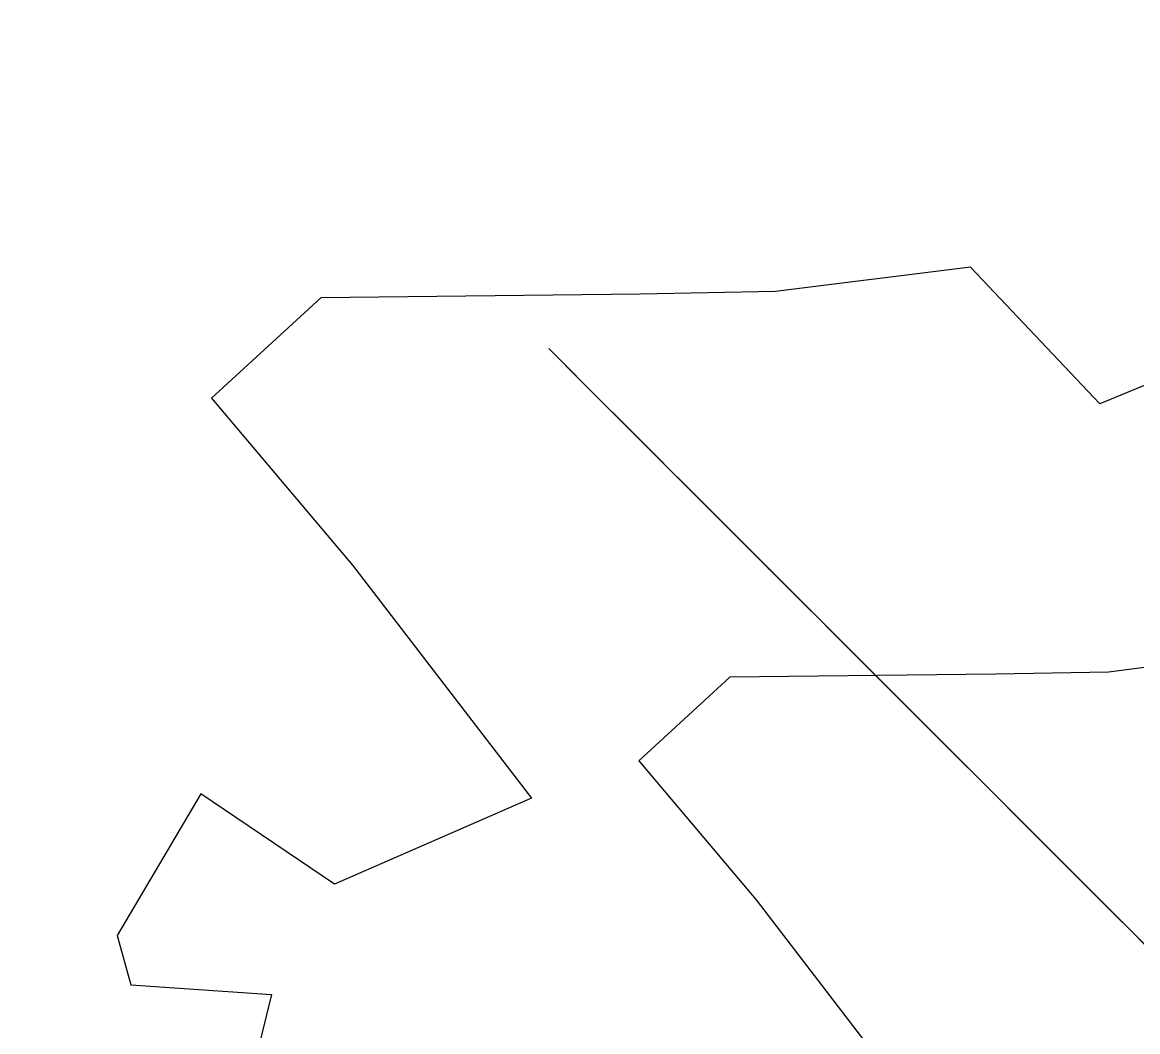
# Model space of a CAD drawing. Extents: x -0.115 to 0.112, y -0.1 to 0.104.
# Drawn here: x -0.0791 to -0.04302, y 0.0518 to 0.08446 of the extents above; entities that cross this region are included whole.
import ezdxf

# ---------------------------------------------------------------- set-up
doc = ezdxf.new("R2010")
doc.units = 0
doc.header["$MEASUREMENT"] = 0
doc.layers.get('0').update_dxf_attribs({"linetype": 'CONTINUOUS'})

msp = doc.modelspace()

# ---------------------------------------------------------------- linework, layer by layer
at = {"color": 3, "linetype": 'CONTINUOUS'}
for points, invisible_edges in [([(-0.031528, 0.084458, 0.241903), (-0.035988, 0.075539, 0.241903), (-0.044251, 0.072111, 0.241903), (-0.048434, 0.076533, 0.241903)], 8), ([(-0.048434, 0.076533, 0.241903), (-0.054742, 0.075745, 0.241903), (-0.059114, 0.075658, 0.241903), (-0.069449, 0.075542, 0.241903)], 8), ([(-0.069449, 0.075542, 0.241903), (-0.072981, 0.072303, 0.241903), (-0.068422, 0.066899, 0.241903), (-0.062628, 0.059357, 0.241903)], 8), ([(-0.060999, 0.072826, 0.211116), (-0.062077, 0.073904, 0.213903), (-0.060277, 0.072104, 0.21547), (-0.057603, 0.06943, 0.216538)], 8), ([(-0.060972, 0.072799, 0.202478), (-0.058111, 0.069938, 0.207507), (-0.059, 0.070827, 0.209851), (-0.060999, 0.072826, 0.211116)], 8), ([(-0.05485, 0.066677, 0.200952), (-0.055935, 0.067762, 0.204134), (-0.058542, 0.070369, 0.202208), (-0.060972, 0.072799, 0.202478)], 8), ([(-0.058534, 0.070361, 0.23334), (-0.059702, 0.071529, 0.234346), (-0.060376, 0.072203, 0.237104), (-0.059955, 0.071782, 0.238854)], 8), ([(-0.059475, 0.071302, 0.242246), (-0.058776, 0.070603, 0.245538), (-0.059995, 0.071822, 0.250111), (-0.058316, 0.070143, 0.251595)], 8), ([(-0.059955, 0.071782, 0.238854), (-0.058795, 0.070622, 0.238873), (-0.058357, 0.070184, 0.240355), (-0.059475, 0.071302, 0.242246)], 8), ([(-0.059485, 0.071312, 0.225326), (-0.059796, 0.071623, 0.227885), (-0.056643, 0.06847, 0.234346), (-0.058534, 0.070361, 0.23334)], 8), ([(-0.057603, 0.06943, 0.216538), (-0.055807, 0.067634, 0.218617), (-0.057854, 0.069681, 0.225609), (-0.059485, 0.071312, 0.225326)], 8), ([(-0.058316, 0.070143, 0.251595), (-0.057842, 0.069669, 0.255807), (-0.054906, 0.066734, 0.260468), (-0.054001, 0.065828, 0.265096)], 8), ([(-0.054001, 0.065828, 0.265096), (-0.05614, 0.067967, 0.264514), (-0.057921, 0.069748, 0.265752), (-0.057078, 0.068905, 0.269149)], 8), ([(-0.055078, 0.066905, 0.282101), (-0.056331, 0.068158, 0.284644), (-0.057319, 0.069146, 0.288355), (-0.054852, 0.066679, 0.290102)], 8), ([(-0.053937, 0.065764, 0.184091), (-0.054543, 0.066371, 0.187363), (-0.057297, 0.069124, 0.187114), (-0.057025, 0.068852, 0.189374)], 8), ([(-0.057078, 0.068905, 0.269149), (-0.054991, 0.066818, 0.27113), (-0.056276, 0.068103, 0.277672), (-0.055078, 0.066905, 0.282101)], 8), ([(-0.057025, 0.068852, 0.189374), (-0.055358, 0.067185, 0.190168), (-0.056396, 0.068223, 0.191652), (-0.056204, 0.068031, 0.194617)], 8), ([(-0.056204, 0.068031, 0.194617), (-0.053881, 0.065708, 0.195405), (-0.055828, 0.067655, 0.199006), (-0.05485, 0.066677, 0.200952)], 8), ([(-0.054093, 0.06592, 0.295036), (-0.055622, 0.067449, 0.29573), (-0.055999, 0.067827, 0.297672), (-0.054409, 0.066236, 0.29821)], 8), ([(-0.054852, 0.066679, 0.290102), (-0.055912, 0.067739, 0.292336), (-0.054082, 0.065909, 0.293601), (-0.054093, 0.06592, 0.295036)], 8), ([(-0.05222, 0.064047, 0.181749), (-0.05493, 0.066757, 0.181205), (-0.055013, 0.066841, 0.182639), (-0.053937, 0.065764, 0.184091)], 8), ([(-0.054409, 0.066236, 0.29821), (-0.051947, 0.063774, 0.298659), (-0.051539, 0.063366, 0.302468), (-0.051425, 0.063252, 0.305948)], 8), ([(-0.051042, 0.062869, 0.173211), (-0.053097, 0.064924, 0.17775), (-0.050576, 0.062403, 0.180761), (-0.05222, 0.064047, 0.181749)], 8), ([(-0.038708, 0.064096, 0.199063), (-0.043965, 0.063439, 0.199063), (-0.047609, 0.063366, 0.199063), (-0.056221, 0.06327, 0.199063)], 8), ([(-0.038708, 0.064096, 0.297903), (-0.043965, 0.063439, 0.297903), (-0.047609, 0.063366, 0.297903), (-0.056221, 0.06327, 0.297903)], 8), ([(-0.052278, 0.064105, 0.166891), (-0.050701, 0.062528, 0.169172), (-0.050222, 0.062049, 0.172769), (-0.051042, 0.062869, 0.173211)], 8), ([(-0.047164, 0.058991, 0.162418), (-0.047516, 0.059343, 0.165773), (-0.051378, 0.063205, 0.165171), (-0.052278, 0.064105, 0.166891)], 8), ([(-0.056221, 0.06327, 0.199063), (-0.059165, 0.06057, 0.199063), (-0.055365, 0.056068, 0.199063), (-0.050537, 0.049782, 0.199063)], 8), ([(-0.056221, 0.06327, 0.297903), (-0.059165, 0.06057, 0.297903), (-0.055365, 0.056068, 0.297903), (-0.050537, 0.049782, 0.297903)], 8), ([(-0.050609, 0.062436, 0.312831), (-0.051655, 0.063482, 0.313889), (-0.050499, 0.062326, 0.317139), (-0.048423, 0.06025, 0.320556)], 8), ([(-0.051425, 0.063252, 0.305948), (-0.049635, 0.061462, 0.308847), (-0.047882, 0.059709, 0.314851), (-0.050609, 0.062436, 0.312831)], 8), ([(-0.049611, 0.061438, 0.150527), (-0.050995, 0.062822, 0.152422), (-0.048516, 0.060343, 0.158748), (-0.049878, 0.061705, 0.160212)], 8), ([(-0.049878, 0.061705, 0.160212), (-0.050247, 0.062074, 0.162561), (-0.048995, 0.060822, 0.164277), (-0.047164, 0.058991, 0.162418)], 8), ([(-0.045144, 0.056971, 0.145061), (-0.045965, 0.057792, 0.147919), (-0.044837, 0.056664, 0.152039), (-0.049611, 0.061438, 0.150527)], 8), ([(-0.048423, 0.06025, 0.320556), (-0.046721, 0.058548, 0.320556), (-0.043511, 0.055338, 0.32289), (-0.044618, 0.056445, 0.325333)], 8), ([(-0.073329, 0.059502, 0.241903), (-0.076033, 0.05491, 0.241903), (-0.075598, 0.053324, 0.241903), (-0.071042, 0.053006, 0.241903)], 8), ([(-0.062628, 0.059357, 0.241903), (-0.069005, 0.05658, 0.241903), (-0.073329, 0.059502, 0.241903)], 12), ([(-0.044618, 0.056445, 0.325333), (-0.045924, 0.057751, 0.325415), (-0.047171, 0.058998, 0.327241), (-0.045579, 0.057406, 0.327676)], 8), ([(-0.045579, 0.057406, 0.327676), (-0.043215, 0.055043, 0.331303), (-0.043312, 0.055139, 0.334275), (-0.042671, 0.054498, 0.33572)], 8), ([(-0.035318, 0.047145, 0.146573), (-0.037822, 0.049649, 0.14698), (-0.040914, 0.052741, 0.144288), (-0.045144, 0.056971, 0.145061)], 8), ([(-0.071042, 0.053006, 0.241903), (-0.072981, 0.045173, 0.241903), (-0.077561, 0.041859, 0.241903), (-0.079104, 0.036796, 0.241903)], 8)]:
    msp.add_3dface(points, dxfattribs=dict(at, invisible_edges=invisible_edges))

doc.saveas('drawing.dxf')
